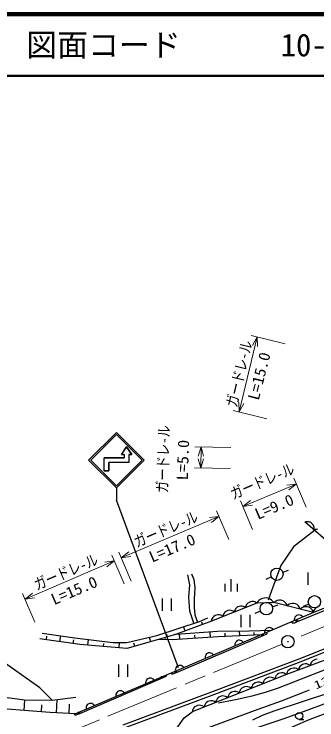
# Model space of a CAD drawing. Units: millimetres, scale not verified. Extents: x 40000 to 680000, y 20000 to 380000.
# Drawn here: x 118432 to 167387, y 265706 to 380000 of the extents above; entities that cross this region are included whole.
import ezdxf
from ezdxf.enums import TextEntityAlignment as Align

# ---------------------------------------------------------------- set-up
doc = ezdxf.new("R2010")
doc.units = ezdxf.units.MM
doc.header["$LTSCALE"] = 1000
doc.linetypes.add('CHAIN', pattern=[18.5, 12, -1.5, 3.5, -1.5])
for name, color, linetype, lineweight in [('M-BGD', 7, 'Continuous', 25), ('M-BMK', 2, 'CHAIN', 13), ('M-BMK-SRVR', 3, 'Continuous', 25), ('M-STR-HTXT', 7, 'Continuous', 13), ('M-STR-STRC', 7, 'Continuous', 25), ('M-TTL', 2, 'Continuous', 140), ('M-TTL-LINE', 7, 'Continuous', 50)]:
    doc.layers.add(name, color=color, linetype=linetype, lineweight=lineweight)
doc.layers.add('M-TTL-TXT', color=7, linetype='Continuous')
doc.styles.add('ＭＳ ゴシック', font='')
doc.styles.get('ＭＳ ゴシック').set_extended_font_data('MS Gothic')

msp = doc.modelspace()

# ---------------------------------------------------------------- linework, layer by layer
at = {"layer": 'M-BGD'}
for p, q in [((177372, 287331), (165439, 297753)), ((165682, 297793), (165472, 297725)), ((165843, 297804), (165682, 297793)), ((166033, 297790), (165843, 297804)), ((166280, 297725), (166033, 297790)), ((166476, 297604), (166280, 297725)), ((166648, 297454), (166476, 297604)), ((166795, 297275), (166648, 297454)), ((166891, 297040), (166795, 297275)), ((166988, 296401), (163585, 293747)), ((166931, 296854), (166891, 297040)), ((166903, 296475), (166942, 296693)), ((167125, 296546), (166903, 296475)), ((166942, 296693), (166931, 296854)), ((167294, 296558), (167125, 296546)), ((167493, 296543), (167294, 296558)), ((163585, 293747), (161552, 290731)), ((161552, 290731), (160044, 286600)), ((146834, 287575), (146541, 289170)), ((147128, 289380), (147506, 288456)), ((161878, 289628), (162822, 289959)), ((165907, 289567), (165907, 287567)), ((147506, 288456), (147632, 287113)), ((153487, 288518), (153487, 286518)), ((160025, 288881), (159115, 288466)), ((146666, 285561), (146834, 287575)), ((147632, 287113), (147548, 285267)), ((152487, 287718), (152487, 286518)), ((154487, 287718), (154487, 286518)), ((177372, 287331), (166849, 283078)), ((160044, 286600), (159519, 285092)), ((142381, 285344), (142381, 283344)), ((143901, 283344), (143901, 285344)), ((146834, 283294), (146666, 285561)), ((147548, 285267), (147548, 283924)), ((156214, 284616), (156035, 284417)), ((156424, 284740), (156214, 284616)), ((156647, 284828), (156424, 284740)), ((156885, 284877), (156647, 284828)), ((157152, 284853), (156885, 284877)), ((157345, 284799), (157152, 284853)), ((157501, 284731), (157345, 284799)), ((157685, 284588), (157501, 284731)), ((160404, 284689), (157685, 284588)), ((157858, 284865), (157706, 284589)), ((158014, 285033), (157858, 284865)), ((158223, 285203), (158014, 285033)), ((158541, 285377), (158223, 285203)), ((158863, 285442), (158541, 285377)), ((159187, 285454), (158863, 285442)), ((159512, 285412), (159187, 285454)), ((159842, 285263), (159512, 285412)), ((160064, 285109), (159842, 285263)), ((160232, 284953), (160064, 285109)), ((160404, 284689), (160232, 284953)), ((166849, 283078), (160404, 284689)), ((160627, 284860), (160446, 284679)), ((160787, 284956), (160627, 284860)), ((160990, 285041), (160787, 284956)), ((161278, 285105), (160990, 285041)), ((161545, 285084), (161278, 285105)), ((161801, 285020), (161545, 285084)), ((162046, 284913), (161801, 285020)), ((162271, 284721), (162046, 284913)), ((162409, 284550), (162271, 284721)), ((171547, 284627), (164211, 281584)), ((147548, 283924), (147632, 282707)), ((157685, 284588), (150327, 281718)), ((153252, 283460), (153014, 283410)), ((153519, 283436), (153252, 283460)), ((154154, 283537), (154089, 283390)), ((154254, 283699), (154154, 283537)), ((154425, 283888), (154254, 283699)), ((154623, 284006), (154425, 283888)), ((154836, 284089), (154623, 284006)), ((155062, 284136), (154836, 284089)), ((155316, 284113), (155062, 284136)), ((155499, 284062), (155316, 284113)), ((155646, 283997), (155499, 284062)), ((155822, 283862), (155646, 283997)), ((155861, 284091), (155822, 283862)), ((155929, 284247), (155861, 284091)), ((156035, 284417), (155929, 284247)), ((160161, 284036), (161108, 284358)), ((162505, 284390), (162409, 284550)), ((162580, 284145), (162505, 284390)), ((162761, 284326), (162580, 284145)), ((162921, 284422), (162761, 284326)), ((163124, 284508), (162921, 284422)), ((163412, 284572), (163124, 284508)), ((163679, 284550), (163412, 284572)), ((163935, 284486), (163679, 284550)), ((164181, 284380), (163935, 284486)), ((164405, 284188), (164181, 284380)), ((164544, 284017), (164405, 284188)), ((164640, 283857), (164544, 284017)), ((164714, 283611), (164640, 283857)), ((164896, 283793), (164714, 283611)), ((165056, 283889), (164896, 283793)), ((165259, 283974), (165056, 283889)), ((166070, 284449), (165145, 284068)), ((165547, 284038), (165259, 283974)), ((165813, 284017), (165547, 284038)), ((166070, 283953), (165813, 284017)), ((166315, 283846), (166070, 283953)), ((166539, 283654), (166315, 283846)), ((166678, 283483), (166539, 283654)), ((166774, 283323), (166678, 283483)), ((166998, 283589), (166900, 283426)), ((167167, 283780), (166998, 283589)), ((167364, 283901), (167167, 283780)), ((167575, 283986), (167364, 283901)), ((166849, 283078), (128356, 266711)), ((147479, 281359), (146834, 283294)), ((147632, 282707), (148059, 281550)), ((150718, 282472), (150538, 282273)), ((150927, 282596), (150718, 282472)), ((151150, 282684), (150927, 282596)), ((151389, 282734), (151150, 282684)), ((151656, 282709), (151389, 282734)), ((151848, 282655), (151656, 282709)), ((152004, 282587), (151848, 282655)), ((152188, 282444), (152004, 282587)), ((152227, 282674), (152188, 282444)), ((152296, 282830), (152227, 282674)), ((152401, 283000), (152296, 282830)), ((152581, 283199), (152401, 283000)), ((152790, 283323), (152581, 283199)), ((153014, 283410), (152790, 283323)), ((153712, 283382), (153519, 283436)), ((153867, 283314), (153712, 283382)), ((154052, 283171), (153867, 283314)), ((154089, 283390), (154052, 283171)), ((155097, 282700), (155097, 280700)), ((156617, 280700), (156617, 282700)), ((158294, 283324), (157373, 282934)), ((163841, 282321), (163762, 282124)), ((163944, 282462), (163841, 282321)), ((164086, 282588), (163944, 282462)), ((164307, 282682), (164086, 282588)), ((164496, 282697), (164307, 282682)), ((164669, 282673), (164496, 282697)), ((164866, 282593), (164669, 282673)), ((165007, 282491), (164866, 282593)), ((181529, 282449), (164899, 275698)), ((165133, 282348), (165007, 282491)), ((166849, 283078), (166774, 283323)), ((166837, 283278), (166802, 283059)), ((166900, 283426), (166837, 283278)), ((141505, 279392), (148387, 281658)), ((150327, 281718), (144697, 279601)), ((148387, 281658), (149730, 282245)), ((148919, 281189), (148783, 281551)), ((150364, 281948), (150325, 281718)), ((150432, 282103), (150364, 281948)), ((150538, 282273), (150432, 282103)), ((163388, 281481), (163377, 281508)), ((163416, 281438), (163388, 281481)), ((163467, 281394), (163416, 281438)), ((163510, 281369), (163467, 281394)), ((163559, 281357), (163510, 281369)), ((163626, 281352), (163559, 281357)), ((163676, 281362), (163626, 281352)), ((163749, 281392), (163676, 281362)), ((163762, 282124), (163737, 281951)), ((163737, 281951), (163753, 281761)), ((164211, 281584), (163749, 281392)), ((181710, 281983), (165082, 275232)), ((144697, 279601), (151325, 280063)), ((146104, 280131), (145845, 280821)), ((151325, 280063), (156445, 280147)), ((154917, 279318), (154876, 280121)), ((156445, 280147), (160114, 280214)), ((158950, 280078), (158926, 279905)), ((159029, 280275), (158950, 280078)), ((159132, 280416), (159029, 280275)), ((159274, 280542), (159132, 280416)), ((159495, 280636), (159274, 280542)), ((159684, 280651), (159495, 280636)), ((159858, 280627), (159684, 280651)), ((160054, 280548), (159858, 280627)), ((160196, 280445), (160054, 280548)), ((160322, 280303), (160196, 280445)), ((122956, 279769), (128243, 279014)), ((123662, 278692), (123743, 279266)), ((125830, 278384), (125966, 279339)), ((128243, 279014), (134412, 278258)), ((136637, 278258), (141505, 279392)), ((140521, 278353), (140303, 279112)), ((144697, 279601), (141801, 278720)), ((142891, 278699), (142895, 278912)), ((143249, 279161), (143115, 279600)), ((151409, 279140), (143981, 278678)), ((158669, 279317), (144648, 273340)), ((145219, 278755), (145164, 279634)), ((147695, 278909), (147661, 279447)), ((150171, 279063), (150114, 279979)), ((158426, 279497), (151409, 279140)), ((152578, 279199), (152551, 279729)), ((157256, 279437), (157234, 279872)), ((159128, 279514), (158669, 279317)), ((158926, 279905), (158941, 279716)), ((159202, 279545), (159128, 279514)), ((159259, 279591), (159202, 279545)), ((159293, 279638), (159259, 279591)), ((159319, 279704), (159293, 279638)), ((159306, 279861), (159322, 279824)), ((159327, 279761), (159319, 279704)), ((159322, 279824), (159327, 279761)), ((129083, 277923), (122578, 278846)), ((127998, 278077), (128080, 278648)), ((136681, 277251), (129083, 277923)), ((130349, 277811), (130432, 278746)), ((132882, 277587), (132927, 278097)), ((134412, 278258), (136637, 278258)), ((135415, 277363), (135494, 278258)), ((141801, 278720), (136681, 277251)), ((137961, 277618), (137808, 278152)), ((143981, 278678), (141801, 278720)), ((154138, 278032), (154114, 277859)), ((154114, 277859), (154130, 277670)), ((154218, 278229), (154138, 278032)), ((154321, 278370), (154218, 278229)), ((154463, 278496), (154321, 278370)), ((154684, 278590), (154463, 278496)), ((154873, 278605), (154684, 278590)), ((155046, 278581), (154873, 278605)), ((155243, 278502), (155046, 278581)), ((155384, 278399), (155243, 278502)), ((155510, 278257), (155384, 278399)), ((174088, 277385), (162464, 273050)), ((122598, 270900), (115380, 275978)), ((149327, 275986), (149303, 275813)), ((149303, 275813), (149318, 275624)), ((149406, 276183), (149327, 275986)), ((149509, 276325), (149406, 276183)), ((149651, 276450), (149509, 276325)), ((149872, 276544), (149651, 276450)), ((150061, 276559), (149872, 276544)), ((150235, 276535), (150061, 276559)), ((150431, 276456), (150235, 276535)), ((150573, 276353), (150431, 276456)), ((150698, 276211), (150573, 276353)), ((164899, 275698), (150639, 270281)), ((167193, 275486), (166957, 275398)), ((167444, 275535), (167193, 275486)), ((135289, 274684), (135289, 272684)), ((136809, 272684), (136809, 274684)), ((144840, 274405), (144698, 274279)), ((145061, 274498), (144840, 274405)), ((145250, 274514), (145061, 274498)), ((145423, 274489), (145250, 274514)), ((145620, 274410), (145423, 274489)), ((145761, 274307), (145620, 274410)), ((145887, 274165), (145761, 274307)), ((165082, 275232), (150813, 269813)), ((164659, 274338), (164551, 274169)), ((164842, 274534), (164659, 274338)), ((165052, 274655), (164842, 274534)), ((165277, 274739), (165052, 274655)), ((165516, 274786), (165277, 274739)), ((165783, 274757), (165516, 274786)), ((165975, 274701), (165783, 274757)), ((166129, 274630), (165975, 274701)), ((166311, 274485), (166129, 274630)), ((166356, 274725), (166311, 274485)), ((166430, 274887), (166356, 274725)), ((166544, 275064), (166430, 274887)), ((166736, 275270), (166544, 275064)), ((166957, 275398), (166736, 275270)), ((143826, 273229), (143814, 273256)), ((143855, 273186), (143826, 273229)), ((143906, 273143), (143855, 273186)), ((144648, 273340), (144188, 273144)), ((144515, 273941), (144491, 273767)), ((144491, 273767), (144506, 273578)), ((144595, 274137), (144515, 273941)), ((144698, 274279), (144595, 274137)), ((161202, 273195), (160994, 273069)), ((161425, 273283), (161202, 273195)), ((161663, 273335), (161425, 273283)), ((161930, 273311), (161663, 273335)), ((162123, 273259), (161930, 273311)), ((162279, 273191), (162123, 273259)), ((162464, 273050), (162279, 273191)), ((162515, 273293), (162470, 273052)), ((162589, 273455), (162515, 273293)), ((162702, 273631), (162589, 273455)), ((162894, 273838), (162702, 273631)), ((163116, 273965), (162894, 273838)), ((163352, 274053), (163116, 273965)), ((163602, 274102), (163352, 274053)), ((163883, 274072), (163602, 274102)), ((164084, 274012), (163883, 274072)), ((164246, 273938), (164084, 274012)), ((164438, 273786), (164246, 273938)), ((164480, 274015), (164438, 273786)), ((164551, 274169), (164480, 274015)), ((142366, 272470), (128998, 266710)), ((139783, 272092), (139704, 271895)), ((139886, 272233), (139783, 272092)), ((140028, 272359), (139886, 272233)), ((140249, 272453), (140028, 272359)), ((140438, 272468), (140249, 272453)), ((140611, 272444), (140438, 272468)), ((140808, 272364), (140611, 272444)), ((140950, 272262), (140808, 272364)), ((141075, 272119), (140950, 272262)), ((142825, 272668), (142366, 272470)), ((142899, 272700), (142825, 272668)), ((142955, 272746), (142899, 272700)), ((142989, 272793), (142955, 272746)), ((143015, 272859), (142989, 272793)), ((143002, 273017), (143018, 272980)), ((143023, 272917), (143015, 272859)), ((143018, 272980), (143023, 272917)), ((143949, 273118), (143906, 273143)), ((143998, 273106), (143949, 273118)), ((144065, 273102), (143998, 273106)), ((144115, 273112), (144065, 273102)), ((144188, 273144), (144115, 273112)), ((162464, 273050), (147247, 267018)), ((158873, 272123), (158763, 271944)), ((159061, 272333), (158873, 272123)), ((159280, 272465), (159061, 272333)), ((159514, 272558), (159280, 272465)), ((159764, 272612), (159514, 272558)), ((160044, 272587), (159764, 272612)), ((160247, 272532), (160044, 272587)), ((160411, 272462), (160247, 272532)), ((160605, 272313), (160411, 272462)), ((160643, 272543), (160605, 272313)), ((160710, 272699), (160643, 272543)), ((160815, 272869), (160710, 272699)), ((160994, 273069), (160815, 272869)), ((124571, 268886), (122598, 270900)), ((139704, 271895), (139680, 271722)), ((139680, 271722), (139695, 271532)), ((155468, 270954), (155249, 270822)), ((155703, 271047), (155468, 270954)), ((155952, 271101), (155703, 271047)), ((156233, 271077), (155952, 271101)), ((156436, 271021), (156233, 271077)), ((156599, 270951), (156436, 271021)), ((156794, 270802), (156599, 270951)), ((156831, 271032), (156794, 270802)), ((156899, 271188), (156831, 271032)), ((157003, 271358), (156899, 271188)), ((157182, 271558), (157003, 271358)), ((157391, 271684), (157182, 271558)), ((157614, 271772), (157391, 271684)), ((157852, 271824), (157614, 271772)), ((158119, 271801), (157852, 271824)), ((158312, 271748), (158119, 271801)), ((158468, 271681), (158312, 271748)), ((158653, 271539), (158468, 271681)), ((158693, 271781), (158653, 271539)), ((158763, 271944), (158693, 271781)), ((111771, 270145), (120122, 268928)), ((134892, 269849), (134868, 269676)), ((134972, 270046), (134892, 269849)), ((135074, 270187), (134972, 270046)), ((135217, 270313), (135074, 270187)), ((135438, 270407), (135217, 270313)), ((135627, 270422), (135438, 270407)), ((135800, 270398), (135627, 270422)), ((135997, 270319), (135800, 270398)), ((136138, 270216), (135997, 270319)), ((150639, 270281), (136030, 264830)), ((136264, 270074), (136138, 270216)), ((150813, 269813), (136205, 264362)), ((153192, 269848), (153087, 269677)), ((153371, 270048), (153192, 269848)), ((153579, 270173), (153371, 270048)), ((153802, 270262), (153579, 270173)), ((154040, 270313), (153802, 270262)), ((154307, 270290), (154040, 270313)), ((154500, 270237), (154307, 270290)), ((154656, 270170), (154500, 270237)), ((154841, 270028), (154656, 270170)), ((154881, 270270), (154841, 270028)), ((154952, 270433), (154881, 270270)), ((155062, 270612), (154952, 270433)), ((155249, 270822), (155062, 270612)), ((120038, 267228), (120166, 268928)), ((120122, 268928), (124571, 268886)), ((124571, 268886), (128431, 269390)), ((125265, 266863), (125370, 268990)), ((134868, 269676), (134883, 269487)), ((149768, 268662), (149559, 268537)), ((149991, 268751), (149768, 268662)), ((150229, 268802), (149991, 268751)), ((150496, 268779), (150229, 268802)), ((150689, 268726), (150496, 268779)), ((150845, 268659), (150689, 268726)), ((151030, 268517), (150845, 268659)), ((151070, 268759), (151030, 268517)), ((151140, 268923), (151070, 268759)), ((151250, 269102), (151140, 268923)), ((151438, 269312), (151250, 269102)), ((151657, 269443), (151438, 269312)), ((151891, 269536), (151657, 269443)), ((152141, 269590), (151891, 269536)), ((152421, 269566), (152141, 269590)), ((152624, 269511), (152421, 269566)), ((152788, 269440), (152624, 269511)), ((152982, 269291), (152788, 269440)), ((153020, 269521), (152982, 269291)), ((153087, 269677), (153020, 269521)), ((124235, 266914), (115842, 267543)), ((122836, 267019), (122921, 268148)), ((127326, 266762), (127400, 268262)), ((130081, 267803), (130057, 267630)), ((130057, 267630), (130072, 267441)), ((130160, 268000), (130081, 267803)), ((130263, 268141), (130160, 268000)), ((130405, 268267), (130263, 268141)), ((130626, 268361), (130405, 268267)), ((130815, 268376), (130626, 268361)), ((130988, 268352), (130815, 268376)), ((131185, 268273), (130988, 268352)), ((131327, 268170), (131185, 268273)), ((131452, 268028), (131327, 268170)), ((147439, 267591), (147329, 267412)), ((147626, 267801), (147439, 267591)), ((147845, 267933), (147626, 267801)), ((148080, 268026), (147845, 267933)), ((148329, 268079), (148080, 268026)), ((148610, 268055), (148329, 268079)), ((148813, 268000), (148610, 268055)), ((148976, 267929), (148813, 268000)), ((149171, 267780), (148976, 267929)), ((149209, 268010), (149171, 267780)), ((149276, 268166), (149209, 268010)), ((149380, 268337), (149276, 268166)), ((149559, 268537), (149380, 268337)), ((128356, 266711), (124235, 266914)), ((128176, 266596), (128165, 266623)), ((128205, 266554), (128176, 266596)), ((128257, 266511), (128205, 266554)), ((128300, 266486), (128257, 266511)), ((128349, 266474), (128300, 266486)), ((128416, 266470), (128349, 266474)), ((128465, 266481), (128416, 266470)), ((128539, 266512), (128465, 266481)), ((128998, 266710), (128539, 266512)), ((145928, 266013), (147247, 267018)), ((147258, 267248), (147218, 267007)), ((147329, 267412), (147258, 267248)), ((143415, 262494), (145928, 266013)), ((164527, 265770), (165277, 265770))]:
    msp.add_line(p, q, dxfattribs=at)
for points in [[(151495, 268486), (154249, 268993), (156940, 269594), (159060, 270184), (161176, 270880), (170143, 274394), (179069, 278178), (182598, 279587), (186315, 280961), (189613, 282057), (193251, 283156), (195931, 283978)], [(157044, 265705), (158613, 266445), (160466, 267191), (169632, 270195), (178756, 273257), (182375, 274348), (185983, 275542), (193314, 278012)], [(131030, 247131), (131858, 248265), (132842, 249422), (133717, 250240), (134662, 250986), (136086, 251964), (137796, 253001), (140362, 254317), (142836, 255745), (145105, 257624), (147644, 259577), (148828, 260312), (150245, 261053), (154019, 262814), (158046, 264576), (161937, 265875), (165819, 267286), (168546, 268324), (171572, 269362), (180630, 272416), (189912, 274819), (192268, 275133)], [(142963, 252051), (144353, 253492), (145671, 254722), (146920, 255723), (148395, 256760), (150241, 257917), (152330, 259098), (160869, 263337), (163580, 264622), (166316, 265804), (169308, 266941), (172502, 268039), (181788, 271093), (190908, 273100), (191535, 273249)], [(132443, 251161), (133383, 252440), (134236, 253810), (134657, 254611), (135217, 255348), (135705, 255672), (136270, 255902), (137663, 256302), (139112, 256847), (139792, 257257), (140422, 257759), (141393, 258751), (142303, 259826), (143097, 260719), (143929, 261475), (144914, 262166), (145894, 262728), (147329, 263441), (148986, 264145), (157883, 267455), (161653, 268792), (165397, 270229), (166203, 270564)]]:
    msp.add_lwpolyline(points, dxfattribs=at)
for centre, radius in [((160935, 289296), 1000), ((166995, 284830), 1000), ((159214, 283714), 1000), ((164154, 281723), 150), ((164154, 281723), 90), ((164154, 281723), 30), ((158610, 279455), 150), ((158610, 279455), 90), ((158610, 279455), 30), ((144590, 273478), 150), ((144590, 273478), 90), ((144590, 273478), 30), ((142307, 272608), 150), ((142307, 272608), 90), ((142307, 272608), 30), ((128939, 266848), 150), ((128939, 266848), 90), ((128939, 266848), 30), ((164527, 266340), 570)]:
    msp.add_circle(centre, radius, dxfattribs=at)
at = {"layer": 'M-BMK'}
for p, q in [((175898, 283929), (163619, 278763)), ((161773, 277992), (95421, 250470))]:
    msp.add_line(p, q, dxfattribs=at)
at = {"layer": 'M-BMK-SRVR'}
for radius in [1000, 40]:
    msp.add_circle((162697, 278376), radius, dxfattribs=at)
at = {"layer": 'M-STR-HTXT'}
for p, q in [((154810, 315579), (157756, 327715)), ((156784, 327950), (162262, 326621)), ((156994, 326356), (157756, 327715)), ((157756, 327715), (157810, 326158)), ((154810, 315579), (154756, 317136)), ((155572, 316938), (154810, 315579)), ((159317, 314486), (153839, 315815)), ((147664, 309927), (153480, 309816)), ((148215, 308417), (148664, 309908)), ((148598, 306482), (148664, 309908)), ((148664, 309908), (149055, 308400)), ((148598, 306482), (148207, 307990)), ((149046, 307974), (148598, 306482)), ((153414, 306390), (147598, 306502)), ((163667, 304828), (165631, 300150)), ((155423, 300283), (164054, 303906)), ((162508, 303713), (164054, 303906)), ((164054, 303906), (162834, 302938)), ((157001, 296526), (155036, 301205)), ((155423, 300283), (156644, 301250)), ((151170, 299581), (153155, 294911)), ((156969, 300476), (155423, 300283)), ((135749, 291941), (151561, 298661)), ((150017, 298461), (151561, 298661)), ((151561, 298661), (150345, 297688)), ((137343, 288191), (135358, 292861)), ((135749, 291941), (136966, 292914)), ((120196, 285270), (134624, 291463)), ((133080, 291257), (134624, 291463)), ((134624, 291463), (133411, 290485)), ((134230, 292382), (136231, 287719)), ((137294, 292141), (135749, 291941)), ((121803, 281526), (119801, 286189)), ((120196, 285270), (121408, 286247)), ((121740, 285475), (120196, 285270))]:
    msp.add_line(p, q, dxfattribs=at)
at = {"layer": 'M-STR-STRC'}
for p, q in [((130478, 307773), (134978, 312273)), ((139478, 307773), (134978, 312273)), ((130831, 307773), (134978, 311920)), ((139125, 307773), (134978, 311920)), ((136602, 309898), (135751, 308669)), ((135776, 308706), (136602, 309898)), ((136602, 309898), (137454, 308669)), ((137454, 308669), (136602, 309898)), ((135801, 308669), (135776, 308706)), ((135801, 308669), (135776, 308706)), ((136227, 308669), (135801, 308669)), ((135801, 308669), (136227, 308669)), ((136227, 308669), (136227, 308148)), ((136227, 308669), (136227, 308148)), ((137454, 308669), (136977, 308669)), ((136977, 308669), (136977, 307398)), ((136977, 308669), (136977, 307398)), ((136977, 308669), (137454, 308669)), ((130478, 307773), (134978, 303273)), ((130831, 307773), (134978, 303626)), ((132977, 306023), (132977, 308148)), ((132977, 308148), (136227, 308148)), ((136227, 308148), (132977, 308148)), ((132977, 306023), (132977, 308148)), ((134978, 303626), (139125, 307773)), ((134978, 303273), (139478, 307773)), ((136977, 307398), (133727, 307398)), ((133727, 307398), (133727, 306023)), ((136977, 307398), (133727, 307398)), ((133727, 306023), (133727, 307398)), ((133727, 306023), (132977, 306023)), ((132977, 306023), (133727, 306023)), ((134978, 303273), (134978, 301273)), ((145014, 274120), (134978, 301273))]:
    msp.add_line(p, q, dxfattribs=at)
at = {"layer": 'M-TTL'}
msp.add_line((680000, 380000), (40000, 380000), dxfattribs=at)
at = {"layer": 'M-TTL-LINE'}
msp.add_line((40000, 370000), (680000, 370000), dxfattribs=at)

# ---------------------------------------------------------------- texts
at = {"layer": 'M-BGD', "style": 'ＭＳ ゴシック', "width": 1.4}
msp.add_text('130', height=1320, rotation=23.2, dxfattribs=at).set_placement((167389, 270255), align=Align.BOTTOM_LEFT)
at = {"layer": 'M-STR-HTXT', "style": 'ＭＳ ゴシック'}
for s, rotation, width, p in [('ガードレ-ル', 76.4, 0.8, (154952, 316070)), ('L=15.0', 75.6, 1.05, (158499, 317204)), ('ガードレ-ル', 88.3, 0.8, (143818, 302397)), ('L=5.0', 88, 1.05, (147061, 304461)), ('ガードレ-ル', 23.2, 0.8, (154081, 300844)), ('L=9.0', 23.2, 1.05, (158073, 297586)), ('ガードレ-ル', 23.2, 0.8, (138481, 293070)), ('L=17.0', 23.2, 1.05, (140952, 290650)), ('ガードレ-ル', 23.2, 0.8, (122329, 286145)), ('L=15.0', 23.2, 1.05, (125101, 283769))]:
    msp.add_text(s, height=1833, rotation=rotation, dxfattribs=dict(at, width=width)).set_placement(p, align=Align.BOTTOM_LEFT)
at = {"layer": 'M-TTL-TXT', "style": 'ＭＳ ゴシック'}
for s, p in [('図面コード', (120380, 375000)), ('10-0', (161521, 375000))]:
    msp.add_text(s, height=3666, dxfattribs=at).set_placement(p, align=Align.MIDDLE_LEFT)

doc.saveas('drawing.dxf')
